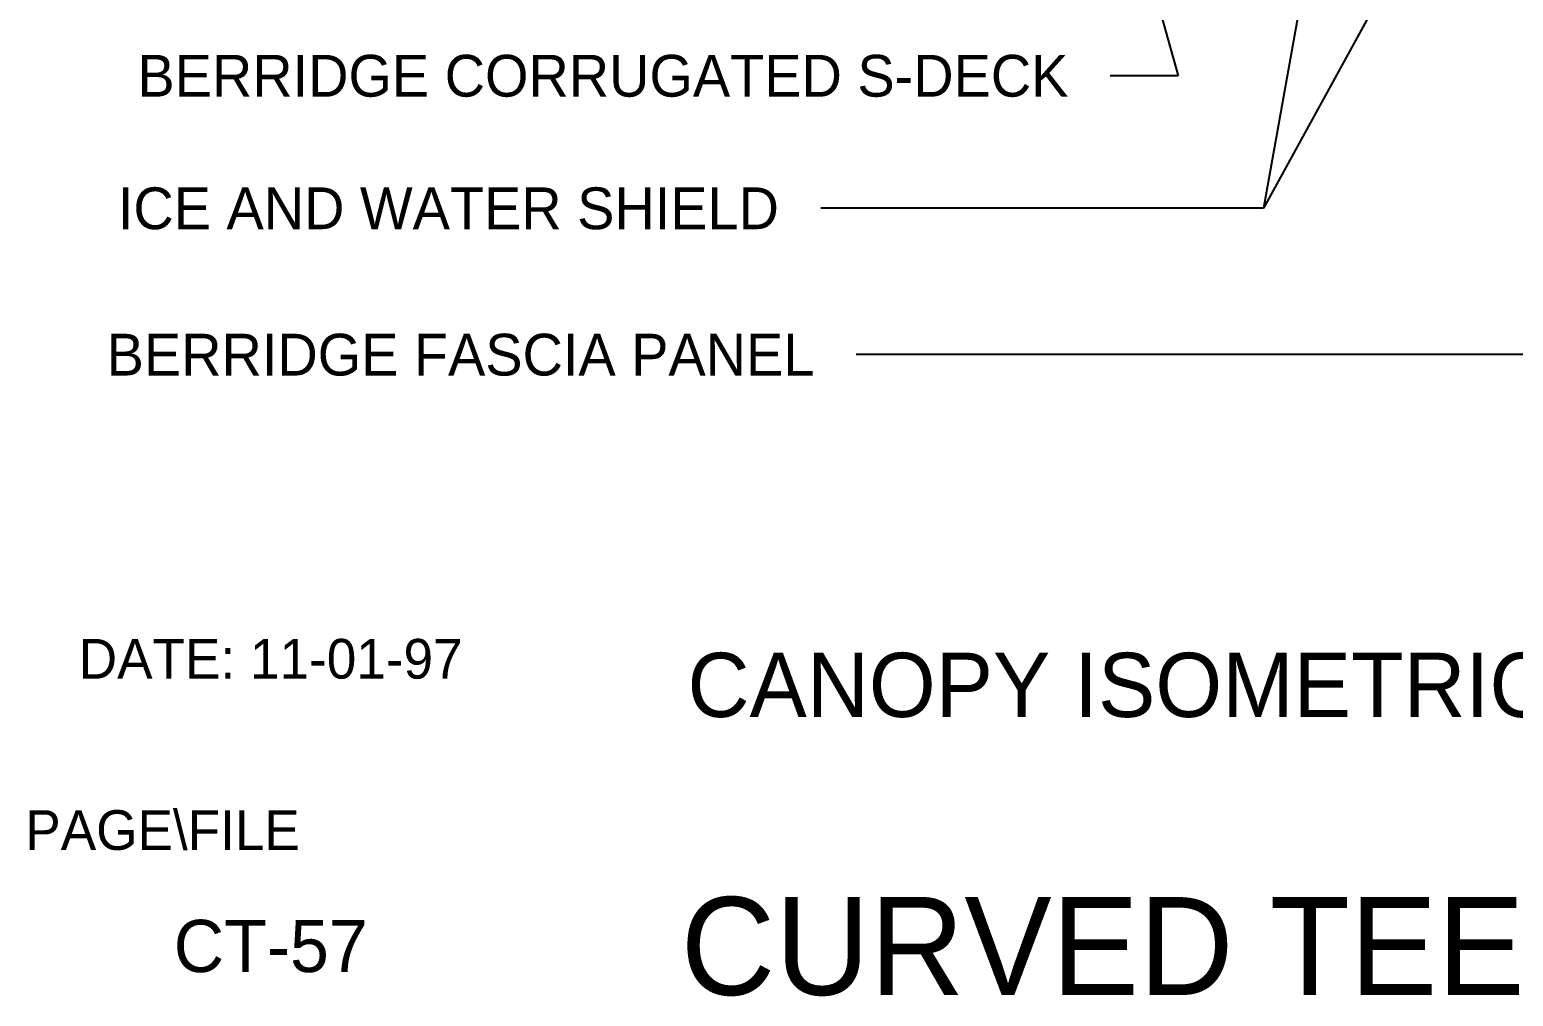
# Model space of a CAD drawing. Extents: x 2 to 99, y 3 to 136.
# Drawn here: x 1.91 to 49.86, y 3.43 to 34.67 of the extents above; entities that cross this region are included whole.
import ezdxf
from ezdxf.enums import TextEntityAlignment as Align

# ---------------------------------------------------------------- set-up
doc = ezdxf.new("R2010")
doc.units = 0
doc.header["$LTSCALE"] = 1.7995
doc.layers.add('BORDER', color=7, linetype='CONTINUOUS')
doc.layers.add('DIM-TXT', color=7, linetype='CONTINUOUS')

msp = doc.modelspace()

# ---------------------------------------------------------------- linework, layer by layer
at = {"layer": 'DIM-TXT', "color": 0, "linetype": 'CONTINUOUS'}
for p, q in [((53.219, 49.737), (41.786, 28.902)), ((45.14, 47.634), (41.786, 28.902)), ((35.132, 47.011), (39.031, 33.185)), ((39.031, 33.185), (36.835, 33.185)), ((41.786, 28.902), (27.478, 28.902)), ((51.582, 24.172), (28.623, 24.172))]:
    msp.add_line(p, q, dxfattribs=at)

# ---------------------------------------------------------------- texts
at = {"layer": 'BORDER', "color": 0, "linetype": 'CONTINUOUS'}
for s, height, p in [('DATE: 11-01-97', 1.28385, (9.702, 14.344)), ('CURVED TEE-PANEL', 3.16406, (44.231, 5.062)), ('CT-57', 1.6875, (9.702, 5.062))]:
    msp.add_text(s, height=height, dxfattribs=at).set_placement(p, align=Align.MIDDLE)
msp.add_text('PAGE\\FILE', height=1.2838, dxfattribs=at).set_placement((1.771, 8.166))
at = {"layer": 'DIM-TXT', "color": 0, "linetype": 'CONTINUOUS'}
for s, p in [('BERRIDGE CORRUGATED S-DECK', (35.485, 33.185)), ('ICE AND WATER SHIELD', (26.128, 28.902)), ('BERRIDGE FASCIA PANEL', (27.273, 24.172))]:
    msp.add_text(s, height=1.35, dxfattribs=at).set_placement(p, align=Align.MIDDLE_RIGHT)
msp.add_text('CANOPY ISOMETRIC - CONVEX', height=2.07642, dxfattribs=at).set_placement((44.231, 13.5), align=Align.MIDDLE)

doc.saveas('drawing.dxf')
